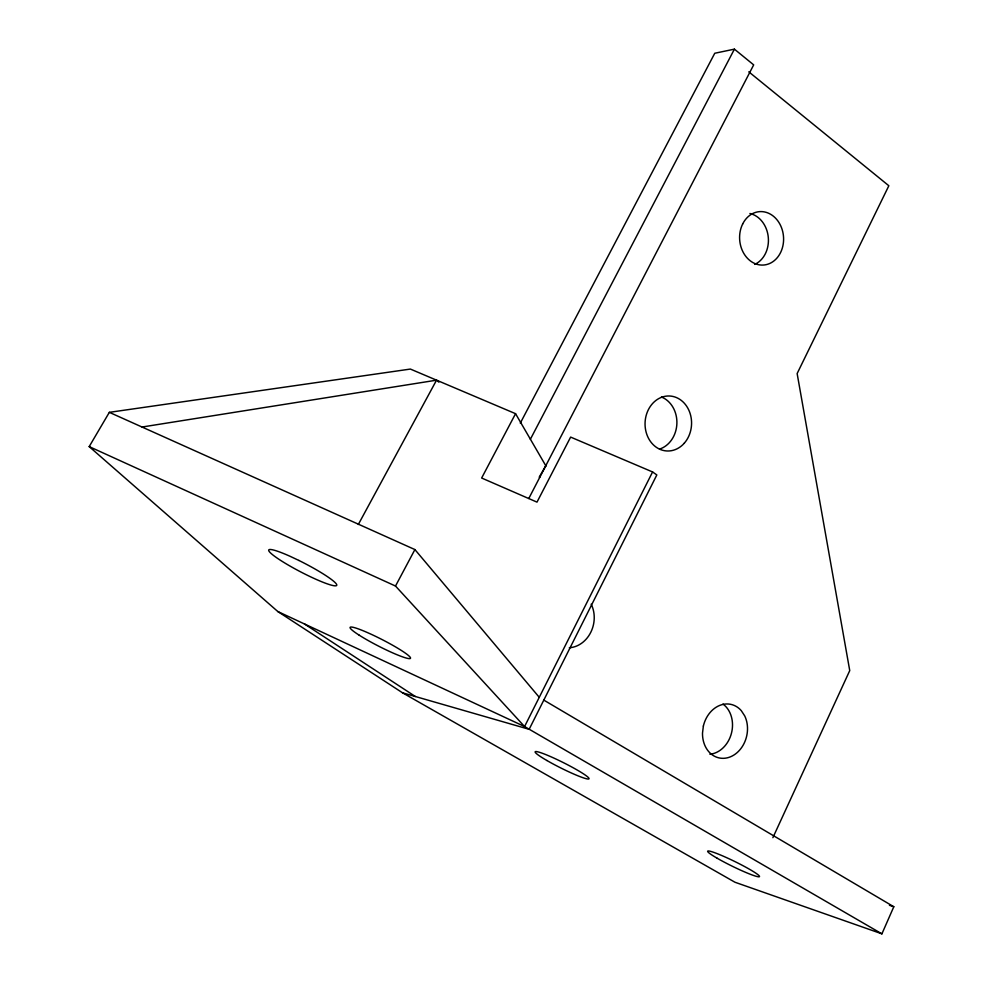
<?xml version="1.0" encoding="UTF-8"?>
<svg xmlns="http://www.w3.org/2000/svg" width="983" height="983" viewBox="0 0 983 983"><rect width="100%" height="100%" fill="white"/><g stroke="black" fill="none" stroke-linecap="round" stroke-linejoin="round"><path stroke-width="1.47" d="M545.946 466.003L515.559 413.683L410.39 369.067L109.334 412.344L89.195 446.601L277.82 611.537L402.551 692.818L734.94 882.23L881.911 933.85L893.805 906.744L543.796 700.105M772.884 837.676L849.742 670.603L797.139 373.552L888.841 185.75L748.8 71.833M515.559 413.683L481.645 478.021L537.001 502.129L570.631 437.091L652.577 471.951L524.566 726.548L881.911 933.85M528.793 498.479L753.678 64.878L734.412 49.15L714.764 53.254L520.29 423.145M530.353 439.303L734.412 49.15M277.82 611.537L524.566 726.548L395.51 586.04L414.9 549.571L109.334 412.344M358.316 524.492L436.538 380.175L438.848 382.141M545.786 465.819L539.225 477.136L539.876 477.185M142.031 427.027L436.538 380.175M402.551 692.818L529.149 729.312L656.828 474.936L652.577 471.951M889.431 905.294L893.805 906.744M89.195 446.601L395.51 586.04M304.423 623.935L415.379 696.517M414.9 549.571L539.262 697.316M591.188 604.176A28.544 24.44 -77.8 0 1 569.329 647.748M661.448 397.009A27.241 23.113 -87.3 0 1 676.882 423.599A27.241 23.113 -87.3 0 1 659.519 449.108M722.996 704.074A27.143 22.105 -77 0 1 731.438 733.306A27.143 22.105 -77 0 1 709.886 754.244M749.906 213.495A26.516 21.859 85.6 0 1 768.288 237.333A26.516 21.859 85.6 0 1 754.674 264.415M703.373 726.019L702.501 733.146A27.426 22.228 -77.2 0 0 730.406 756.836A27.426 22.228 -77.2 0 0 744.733 715.931L741.268 710.635A27.426 22.228 -77.2 0 0 719.63 705.45A27.426 22.228 -77.2 0 0 703.373 726.019M298.869 560.445L290.12 556.317A38.3 4.694 27.5 0 0 279.344 559.56A38.3 4.694 27.5 0 0 335.006 585.831A38.3 4.694 27.5 0 0 298.869 560.445M359.2 635.178A33.864 3.711 27.1 0 0 409.518 658.622A33.864 3.711 27.1 0 0 372.066 634.674A33.864 3.711 27.1 0 0 359.2 635.178M717.295 858.306A28.851 2.666 26.1 0 0 759.171 876.775A28.851 2.666 26.1 0 0 724.188 856.574A28.851 2.666 26.1 0 0 717.295 858.306M742.656 224.013A26.787 21.982 85.6 0 0 761.358 265.066A26.787 21.982 85.6 0 0 780.772 225.918A26.787 21.982 85.6 0 0 742.656 224.013M684.365 443.1A27.524 23.26 -87.3 0 0 674.866 396.972A27.524 23.26 -87.3 0 0 645.696 430.382A27.524 23.26 -87.3 0 0 684.365 443.1M546.904 760.51A30.141 2.961 26.6 0 0 589.001 778.819A30.141 2.961 26.6 0 0 550.32 756.492A30.141 2.961 26.6 0 0 546.904 760.51"/></g></svg>
